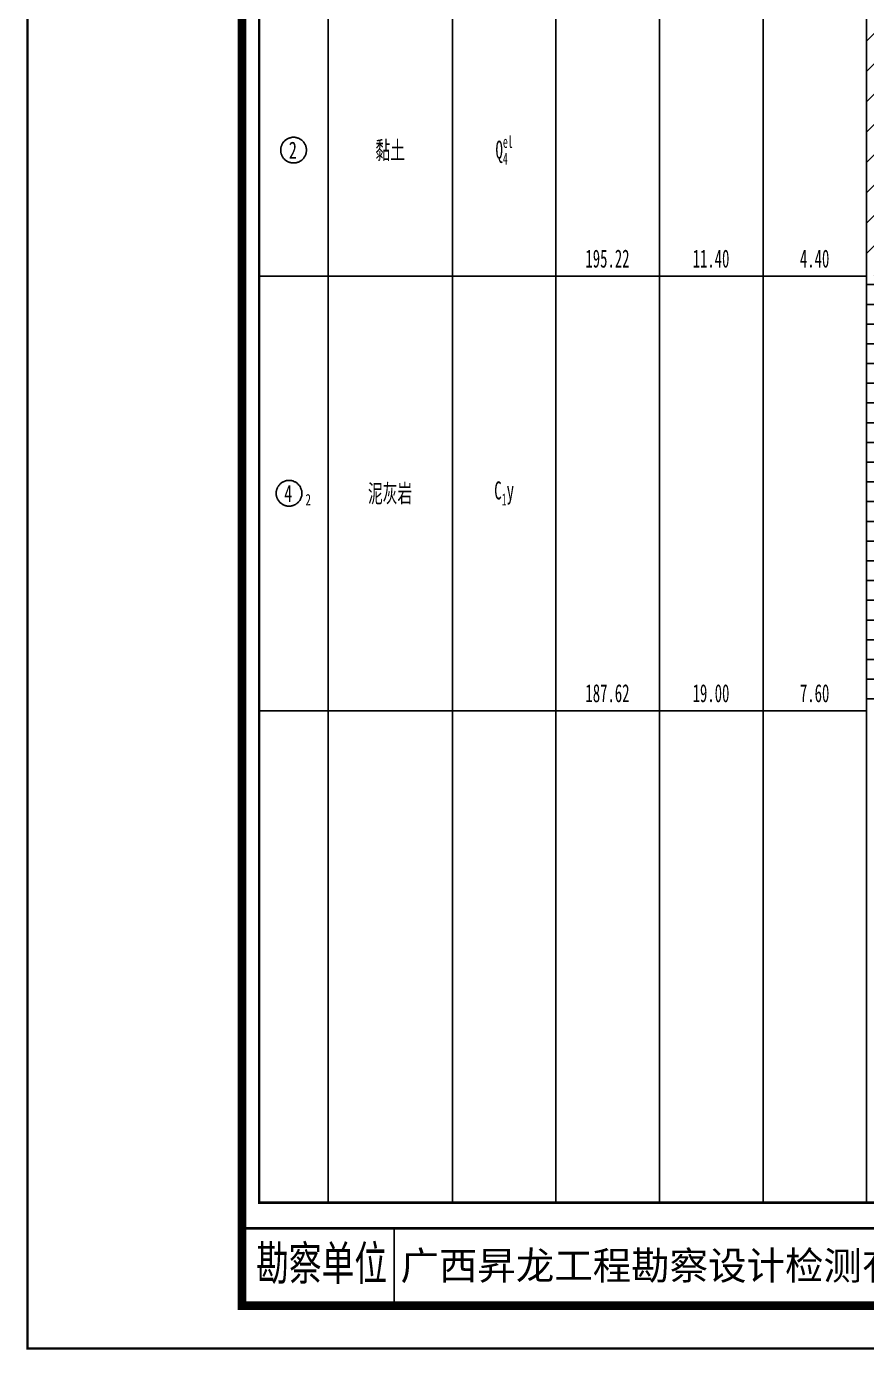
# Model space of a CAD drawing. Header units: millimetres. Extents: x 1264 to 9491, y 619 to 916.
# Drawn here: x 3713.9 to 3811.8, y 618.8 to 773 of the extents above; entities that cross this region are included whole.
import ezdxf
from ezdxf.enums import TextEntityAlignment as Align

# ---------------------------------------------------------------- set-up
doc = ezdxf.new("R2010")
doc.units = ezdxf.units.MM
doc.layers.add('GICAD_POU_TEXTS', color=7, linetype='Continuous')
doc.styles.add('HT', font='simhei.ttf')
doc.styles.add('LZ_FONT', font='simfang_0.ttf', dxfattribs={"width": 0.7, "height": 8})
doc.styles.add('成果图图块', font='simfang_0.ttf', dxfattribs={"height": 2.5})
doc.styles.add('成果图表体', font='simfang_0.ttf', dxfattribs={"width": 0.6, "height": 2.1})

# ---------------------------------------------------------------- blocks, each defined once
blk = doc.blocks.new('ZZT_DCBH_Z.dwg20', base_point=(-0.02, 0))
at = {"color": 7}
blk.add_polyline3d([(-1.52, 0.02, 0), (-1.52, -0.06, 0), (-1.52, -0.13, 0), (-1.51, -0.2, 0), (-1.5, -0.28, 0), (-1.48, -0.35, 0), (-1.46, -0.42, 0), (-1.44, -0.49, 0), (-1.41, -0.56, 0), (-1.38, -0.63, 0), (-1.35, -0.69, 0), (-1.31, -0.76, 0), (-1.27, -0.82, 0), (-1.23, -0.88, 0), (-1.18, -0.94, 0), (-1.14, -0.99, 0), (-1.09, -1.04, 0), (-1.03, -1.1, 0), (-0.98, -1.14, 0), (-0.92, -1.19, 0), (-0.86, -1.23, 0), (-0.8, -1.27, 0), (-0.73, -1.31, 0), (-0.67, -1.34, 0), (-0.6, -1.37, 0), (-0.53, -1.4, 0), (-0.46, -1.42, 0), (-0.39, -1.44, 0), (-0.32, -1.46, 0), (-0.25, -1.47, 0), (-0.17, -1.48, 0), (-0.1, -1.48, 0), (-0.02, -1.48, 0), (0.05, -1.48, 0), (0.12, -1.48, 0), (0.2, -1.47, 0), (0.27, -1.46, 0), (0.34, -1.44, 0), (0.41, -1.42, 0), (0.48, -1.4, 0), (0.55, -1.37, 0), (0.62, -1.34, 0), (0.68, -1.31, 0), (0.75, -1.27, 0), (0.81, -1.23, 0), (0.87, -1.19, 0), (0.93, -1.14, 0), (0.98, -1.1, 0), (1.04, -1.04, 0), (1.09, -0.99, 0), (1.13, -0.94, 0), (1.18, -0.88, 0), (1.22, -0.82, 0), (1.26, -0.76, 0), (1.3, -0.69, 0), (1.33, -0.63, 0), (1.36, -0.56, 0), (1.39, -0.49, 0), (1.41, -0.42, 0), (1.43, -0.35, 0), (1.45, -0.28, 0), (1.46, -0.2, 0), (1.47, -0.13, 0), (1.47, -0.06, 0), (1.48, 0.02, 0), (1.47, 0.09, 0), (1.47, 0.16, 0), (1.46, 0.24, 0), (1.45, 0.31, 0), (1.43, 0.38, 0), (1.41, 0.45, 0), (1.39, 0.52, 0), (1.36, 0.59, 0), (1.33, 0.66, 0), (1.3, 0.72, 0), (1.26, 0.79, 0), (1.22, 0.85, 0), (1.18, 0.91, 0), (1.13, 0.97, 0), (1.09, 1.02, 0), (1.04, 1.08, 0), (0.98, 1.13, 0), (0.93, 1.18, 0), (0.87, 1.22, 0), (0.81, 1.26, 0), (0.75, 1.3, 0), (0.68, 1.34, 0), (0.62, 1.37, 0), (0.55, 1.4, 0), (0.48, 1.43, 0), (0.41, 1.45, 0), (0.34, 1.47, 0), (0.27, 1.49, 0), (0.2, 1.5, 0), (0.12, 1.51, 0), (0.05, 1.51, 0), (-0.02, 1.52, 0), (-0.1, 1.51, 0), (-0.17, 1.51, 0), (-0.25, 1.5, 0), (-0.32, 1.49, 0), (-0.39, 1.47, 0), (-0.46, 1.45, 0), (-0.53, 1.43, 0), (-0.6, 1.4, 0), (-0.67, 1.37, 0), (-0.73, 1.34, 0), (-0.8, 1.3, 0), (-0.86, 1.26, 0), (-0.92, 1.22, 0), (-0.98, 1.18, 0), (-1.03, 1.13, 0), (-1.09, 1.08, 0), (-1.14, 1.02, 0), (-1.18, 0.97, 0), (-1.23, 0.91, 0), (-1.27, 0.85, 0), (-1.31, 0.79, 0), (-1.35, 0.72, 0), (-1.38, 0.66, 0), (-1.41, 0.59, 0), (-1.44, 0.52, 0), (-1.46, 0.45, 0), (-1.48, 0.38, 0), (-1.5, 0.31, 0), (-1.51, 0.24, 0), (-1.52, 0.16, 0), (-1.52, 0.09, 0), (-1.52, 0.02, 0)], dxfattribs=at)
at = {"layer": 'GICAD_POU_TEXTS', "color": 7, "style": '成果图图块', "width": 0.7}
blk.add_text('2', height=2, dxfattribs=at).set_placement((-0.11, -0.99), align=Align.CENTER)
blk = doc.blocks.new('ZZT_DCBH_Y1.dwg18', base_point=(0.51, 0))
at = {"color": 7}
blk.add_polyline3d([(-1.52, 0.02, 0), (-1.52, -0.06, 0), (-1.52, -0.13, 0), (-1.51, -0.2, 0), (-1.5, -0.28, 0), (-1.48, -0.35, 0), (-1.46, -0.42, 0), (-1.44, -0.49, 0), (-1.41, -0.56, 0), (-1.38, -0.63, 0), (-1.35, -0.69, 0), (-1.31, -0.76, 0), (-1.27, -0.82, 0), (-1.23, -0.88, 0), (-1.18, -0.94, 0), (-1.14, -0.99, 0), (-1.09, -1.04, 0), (-1.03, -1.1, 0), (-0.98, -1.14, 0), (-0.92, -1.19, 0), (-0.86, -1.23, 0), (-0.8, -1.27, 0), (-0.73, -1.31, 0), (-0.67, -1.34, 0), (-0.6, -1.37, 0), (-0.53, -1.4, 0), (-0.46, -1.42, 0), (-0.39, -1.44, 0), (-0.32, -1.46, 0), (-0.25, -1.47, 0), (-0.17, -1.48, 0), (-0.1, -1.48, 0), (-0.02, -1.48, 0), (0.05, -1.48, 0), (0.12, -1.48, 0), (0.2, -1.47, 0), (0.27, -1.46, 0), (0.34, -1.44, 0), (0.41, -1.42, 0), (0.48, -1.4, 0), (0.55, -1.37, 0), (0.62, -1.34, 0), (0.68, -1.31, 0), (0.75, -1.27, 0), (0.81, -1.23, 0), (0.87, -1.19, 0), (0.93, -1.14, 0), (0.98, -1.1, 0), (1.04, -1.04, 0), (1.09, -0.99, 0), (1.13, -0.94, 0), (1.18, -0.88, 0), (1.22, -0.82, 0), (1.26, -0.76, 0), (1.3, -0.69, 0), (1.33, -0.63, 0), (1.36, -0.56, 0), (1.39, -0.49, 0), (1.41, -0.42, 0), (1.43, -0.35, 0), (1.45, -0.28, 0), (1.46, -0.2, 0), (1.47, -0.13, 0), (1.47, -0.06, 0), (1.48, 0.02, 0), (1.47, 0.09, 0), (1.47, 0.16, 0), (1.46, 0.24, 0), (1.45, 0.31, 0), (1.43, 0.38, 0), (1.41, 0.45, 0), (1.39, 0.52, 0), (1.36, 0.59, 0), (1.33, 0.66, 0), (1.3, 0.72, 0), (1.26, 0.79, 0), (1.22, 0.85, 0), (1.18, 0.91, 0), (1.13, 0.97, 0), (1.09, 1.02, 0), (1.04, 1.08, 0), (0.98, 1.13, 0), (0.93, 1.18, 0), (0.87, 1.22, 0), (0.81, 1.26, 0), (0.75, 1.3, 0), (0.68, 1.34, 0), (0.62, 1.37, 0), (0.55, 1.4, 0), (0.48, 1.43, 0), (0.41, 1.45, 0), (0.34, 1.47, 0), (0.27, 1.49, 0), (0.2, 1.5, 0), (0.12, 1.51, 0), (0.05, 1.51, 0), (-0.02, 1.52, 0), (-0.1, 1.51, 0), (-0.17, 1.51, 0), (-0.25, 1.5, 0), (-0.32, 1.49, 0), (-0.39, 1.47, 0), (-0.46, 1.45, 0), (-0.53, 1.43, 0), (-0.6, 1.4, 0), (-0.67, 1.37, 0), (-0.73, 1.34, 0), (-0.8, 1.3, 0), (-0.86, 1.26, 0), (-0.92, 1.22, 0), (-0.98, 1.18, 0), (-1.03, 1.13, 0), (-1.09, 1.08, 0), (-1.14, 1.02, 0), (-1.18, 0.97, 0), (-1.23, 0.91, 0), (-1.27, 0.85, 0), (-1.31, 0.79, 0), (-1.35, 0.72, 0), (-1.38, 0.66, 0), (-1.41, 0.59, 0), (-1.44, 0.52, 0), (-1.46, 0.45, 0), (-1.48, 0.38, 0), (-1.5, 0.31, 0), (-1.51, 0.24, 0), (-1.52, 0.16, 0), (-1.52, 0.09, 0), (-1.52, 0.02, 0)], dxfattribs=at)
at = {"layer": 'GICAD_POU_TEXTS', "color": 7, "style": '成果图图块', "width": 0.7}
blk.add_text('4', height=2, dxfattribs=at).set_placement((-0.11, -0.99), align=Align.CENTER)
blk.add_text('2', height=1.33, dxfattribs=at).set_placement((1.9, -1.39))
blk = doc.blocks.new('柱状图图框模板-(昇龙标准).dwg11', base_point=(27, 229))
blk.add_line((42.74, 4.95), (42.74, 13.95))
blk.add_line((42.74, 4.95), (42.74, 13.95))
for points, const_width in [([(0, 0), (210, 0), (210, 297), (0, 297)], 0.25), ([(25, 5), (205, 5), (205, 292), (25, 292)], 1), ([(27, 265), (203, 265), (203, 17), (27, 17)], 0.3)]:
    blk.add_lwpolyline(points, close=True, dxfattribs=dict(const_width=const_width))
at = {"const_width": 0.3}
blk.add_lwpolyline([(25, 14), (205, 14)], dxfattribs=at)
at = {"style": 'LZ_FONT', "width": 0.7}
blk.add_text('勘察单位', height=4, dxfattribs=at).set_placement((26.65, 7.95))
at = {"style": 'HT'}
blk.add_text('广西昇龙工程勘察设计检测有限公司', height=3.2865, dxfattribs=at).set_placement((43.48, 8.02))

msp = doc.modelspace()

# ---------------------------------------------------------------- hatches: boundary and pattern name
at = {"linetype": 'Continuous'}
h = msp.add_hatch(dxfattribs=at)
h.set_pattern_fill('GKNXT', scale=0.5, style=0, pattern_type=2)
h.set_pattern_definition([(45, (0, 0), (-1.767767, 1.767767), [])])
h.paths.add_polyline_path([(3811.84, 743.89), (3826.32, 743.89), (3826.32, 773.23), (3811.84, 773.23)])
h = msp.add_hatch(dxfattribs=at)
h.set_pattern_fill('GKNHY1', scale=0.5, style=0, pattern_type=2)
h.set_pattern_definition([(0, (0, 0), (0, 2.3), []), (45, (0, 0), (4e-16, 4.5999997), [3.252691, -6.5053825])])
h.paths.add_polyline_path([(3811.84, 693.23), (3826.32, 693.23), (3826.32, 743.89), (3811.84, 743.89)])

# ---------------------------------------------------------------- linework, layer by layer
at = {"color": 0}
for p, q in [((3741.02, 743.89), (3741.02, 773.23)), ((3749.07, 743.89), (3749.07, 773.23)), ((3741.02, 743.89), (3749.07, 743.89)), ((3741.02, 743.89), (3749.07, 743.89)), ((3741.02, 693.23), (3741.02, 743.89)), ((3749.07, 693.23), (3749.07, 743.89)), ((3741.02, 693.23), (3749.07, 693.23))]:
    msp.add_line(p, q, dxfattribs=at)
for points in [[(3741.02, 635.89), (3741.02, 819.89)], [(3749.07, 635.89), (3749.07, 819.89)], [(3749.07, 635.89), (3749.07, 819.89)], [(3763.55, 635.89), (3763.55, 819.89)], [(3763.55, 635.89), (3763.55, 819.89)], [(3775.62, 635.89), (3775.62, 819.89)], [(3775.62, 635.89), (3775.62, 819.89)], [(3787.69, 635.89), (3787.69, 819.89)], [(3787.69, 635.89), (3787.69, 819.89)], [(3799.77, 635.89), (3799.77, 819.89)], [(3799.77, 635.89), (3799.77, 819.89)], [(3811.84, 635.89), (3811.84, 819.89)], [(3811.84, 635.89), (3811.84, 819.89)], [(3749.07, 743.89), (3749.07, 773.23)], [(3763.55, 743.89), (3763.55, 773.23)], [(3763.55, 743.89), (3763.55, 773.23)], [(3775.62, 743.89), (3775.62, 773.23)], [(3775.62, 743.89), (3775.62, 773.23)], [(3787.69, 743.89), (3787.69, 773.23)], [(3787.69, 743.89), (3787.69, 773.23)], [(3799.77, 743.89), (3799.77, 773.23)], [(3799.77, 743.89), (3799.77, 773.23)], [(3811.84, 743.89), (3811.84, 773.23)], [(3749.07, 743.89), (3763.55, 743.89)], [(3749.07, 743.89), (3763.55, 743.89)], [(3749.07, 693.23), (3749.07, 743.89)], [(3763.55, 693.23), (3763.55, 743.89)], [(3763.55, 743.89), (3775.62, 743.89)], [(3763.55, 743.89), (3775.62, 743.89)], [(3763.55, 693.23), (3763.55, 743.89)], [(3775.62, 693.23), (3775.62, 743.89)], [(3775.62, 743.89), (3787.69, 743.89)], [(3775.62, 743.89), (3787.69, 743.89)], [(3775.62, 693.23), (3775.62, 743.89)], [(3787.69, 693.23), (3787.69, 743.89)], [(3787.69, 743.89), (3799.77, 743.89)], [(3787.69, 743.89), (3799.77, 743.89)], [(3787.69, 693.23), (3787.69, 743.89)], [(3799.77, 693.23), (3799.77, 743.89)], [(3799.77, 743.89), (3811.84, 743.89)], [(3799.77, 743.89), (3811.84, 743.89)], [(3799.77, 693.23), (3799.77, 743.89)], [(3811.84, 693.23), (3811.84, 743.89)], [(3749.07, 693.23), (3763.55, 693.23)], [(3763.55, 693.23), (3775.62, 693.23)], [(3775.62, 693.23), (3787.69, 693.23)], [(3787.69, 693.23), (3799.77, 693.23)], [(3799.77, 693.23), (3811.84, 693.23)], [(3741.02, 635.89), (3749.07, 635.89)], [(3749.07, 635.89), (3763.55, 635.89)], [(3763.55, 635.89), (3775.62, 635.89)], [(3775.62, 635.89), (3787.69, 635.89)], [(3787.69, 635.89), (3799.77, 635.89)], [(3799.77, 635.89), (3811.84, 635.89)], [(3811.84, 635.89), (3826.32, 635.89)]]:
    msp.add_lwpolyline(points, dxfattribs=at)

# ---------------------------------------------------------------- block references
for name, p in [('柱状图图框模板-(昇龙标准).dwg11', (3741.02, 847.89)), ('ZZT_DCBH_Z.dwg20', (3745.04, 758.56)), ('ZZT_DCBH_Y1.dwg18', (3745.04, 718.56))]:
    msp.add_blockref(name, p)

# ---------------------------------------------------------------- texts
at = {"color": 0, "style": '成果图表体', "width": 0.6}
for s, height, p in [('黏土', 2.1, (3754.58, 757.51)), ('Q', 2.1, (3768.58, 757.58)), ('el', 1.4, (3769.44, 758.84)), ('4', 1.4, (3769.44, 756.88)), ('195.22', 2.1, (3779.06, 744.89)), ('11.40', 2.1, (3791.56, 744.89)), ('4.40', 2.1, (3804.07, 744.89)), ('泥灰岩', 2.1, (3753.71, 717.51)), ('C', 2.1, (3768.43, 717.86)), ('y', 2.1, (3769.88, 717.86)), ('1', 1.4, (3769.3, 717.16)), ('187.62', 2.1, (3779.06, 694.23)), ('19.00', 2.1, (3791.56, 694.23)), ('7.60', 2.1, (3804.07, 694.23))]:
    msp.add_text(s, height=height, dxfattribs=at).set_placement(p)

doc.saveas('drawing.dxf')
